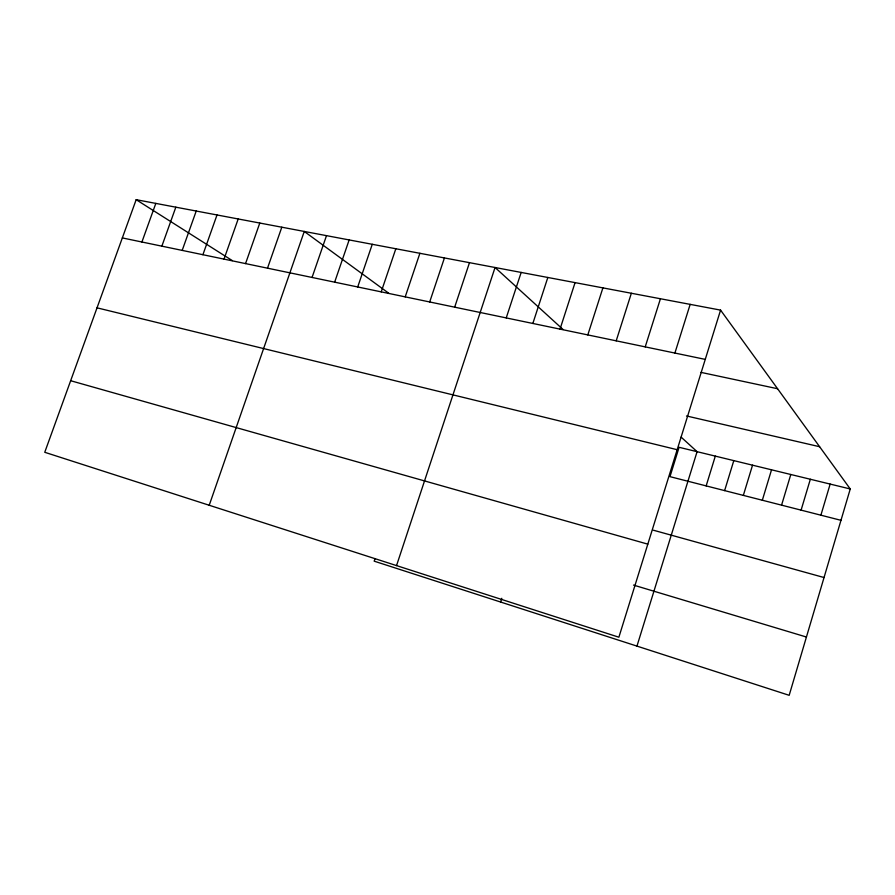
<?xml version="1.0" encoding="UTF-8"?>
<svg xmlns="http://www.w3.org/2000/svg" width="895" height="895" viewBox="0 0 895 895"><rect width="100%" height="100%" fill="white"/><g stroke="black" fill="none" stroke-linecap="round" stroke-linejoin="round"><path stroke-width="1.34" d="M720.576 310.117L618.881 637.218L44.75 452.288L136.174 199.686L720.576 310.117L850.25 488.972L789.177 695.314L374.177 561.165L375.016 558.637M820.894 515.184L830.157 484.072M801.092 510.139L810.344 479.25M781.57 505.149L790.8 474.495M762.327 500.238L771.535 469.808M743.342 495.382L752.538 465.176M724.626 490.605L733.799 460.612M706.155 485.895L715.318 456.114M636.96 646.112L697.082 451.673L681.117 437.118M674.897 353.066L690.168 304.367M645.217 346.88L660.432 298.751M616.196 340.838L631.355 293.258M500.585 602.022L501.782 598.307M587.802 334.92L602.906 287.877M560.024 329.125L575.071 282.619M532.849 323.464L547.829 277.472M506.234 317.915L521.17 272.427M396.541 565.595L495.058 267.493L563.067 329.505M454.671 307.175L469.483 262.671M429.689 301.973L444.435 257.928M405.211 296.871L419.889 253.296M381.214 291.871L395.836 248.754M357.709 286.971L372.264 244.29M334.652 282.171L349.151 239.927M312.053 277.461L326.496 235.642M209.217 505.261L304.266 231.447L388.676 293.18M267.504 268.176L281.813 227.207M245.554 263.6L259.785 223.045M224.018 259.114L238.193 218.962M202.908 254.717L217.015 214.957M182.188 250.399L196.229 211.03M161.861 246.159L175.834 207.181M141.913 242.008L155.819 203.389M122.335 237.925L705.26 359.387M700.964 372.376L777.576 388.732M686.487 415.962L819.619 446.717M850.25 488.972L679.092 447.299L669.975 476.655L840.976 520.319M97.029 307.835L677.179 449.704M653.328 530.198L824.038 577.532M70.649 380.711L647.823 544.149M633.515 585.084L806.429 637.027M136.174 199.686L232.342 260.624"/></g></svg>
